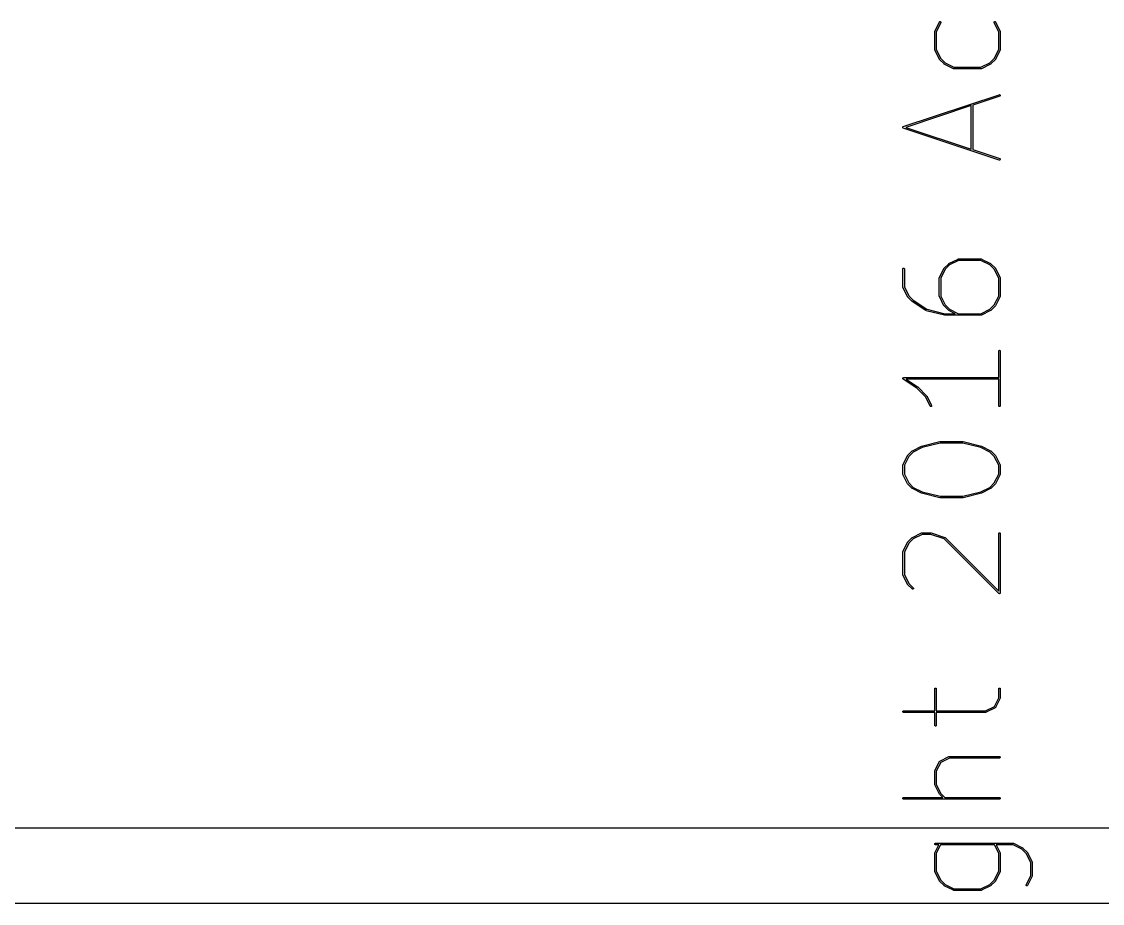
# Model space of a CAD drawing. Extents: x -0.1 to 56.4, y -14.9 to 17.1.
# Drawn here: x 14.262 to 15.694, y -0.05 to 1.118 of the extents above; entities that cross this region are included whole.
import ezdxf

# ---------------------------------------------------------------- set-up
doc = ezdxf.new("R2010")
doc.units = 0
doc.header["$MEASUREMENT"] = 0
doc.layers.add('BLACK', color=7, linetype='CONTINUOUS')

msp = doc.modelspace()

# ---------------------------------------------------------------- linework, layer by layer
at = {"layer": 'Black'}
for p, q in [((15.4719, 1.10561), (15.4779, 1.11771)), ((15.4797, 1.11681), (15.4738, 1.10493)), ((15.4779, 1.11771), (15.4781, 1.11799)), ((15.4781, 1.11799), (15.4784, 1.11818)), ((15.4784, 1.11818), (15.4788, 1.11826)), ((15.4788, 1.11826), (15.4791, 1.11822)), ((15.4791, 1.11822), (15.4794, 1.11806)), ((15.4794, 1.11806), (15.4797, 1.11781)), ((15.4797, 1.11781), (15.4798, 1.11749)), ((15.4798, 1.11715), (15.4797, 1.11681)), ((15.4798, 1.11749), (15.4798, 1.11715)), ((15.5504, 1.11749), (15.5506, 1.11781)), ((15.5504, 1.11715), (15.5504, 1.11749)), ((15.5505, 1.11681), (15.5504, 1.11715)), ((15.5565, 1.10493), (15.5505, 1.11681)), ((15.5506, 1.11781), (15.5508, 1.11806)), ((15.5508, 1.11806), (15.5511, 1.11822)), ((15.5511, 1.11822), (15.5515, 1.11826)), ((15.5515, 1.11826), (15.5518, 1.11818)), ((15.5518, 1.11818), (15.5521, 1.11799)), ((15.5521, 1.11799), (15.5523, 1.11771)), ((15.5523, 1.11771), (15.5583, 1.10561)), ((15.4718, 1.10551), (15.4719, 1.10556)), ((15.4718, 1.10539), (15.4718, 1.10551)), ((15.4718, 1.10528), (15.4718, 1.10539)), ((15.4718, 1.10522), (15.4718, 1.10528)), ((15.4718, 1.10516), (15.4718, 1.10522)), ((15.4718, 1.08098), (15.4718, 1.10516)), ((15.4719, 1.10556), (15.4719, 1.10561)), ((15.4738, 1.10493), (15.4738, 1.08121)), ((15.5565, 1.08121), (15.5565, 1.10493)), ((15.5583, 1.10561), (15.5584, 1.10556)), ((15.5584, 1.10556), (15.5584, 1.10551)), ((15.5584, 1.10551), (15.5584, 1.10539)), ((15.5584, 1.10539), (15.5584, 1.10528)), ((15.5584, 1.10528), (15.5584, 1.10522)), ((15.5584, 1.10522), (15.5585, 1.10516)), ((15.5585, 1.10516), (15.5585, 1.08098)), ((15.4718, 1.08092), (15.4718, 1.08098)), ((15.4718, 1.08086), (15.4718, 1.08092)), ((15.4718, 1.08075), (15.4718, 1.08086)), ((15.4718, 1.08063), (15.4718, 1.08075)), ((15.4719, 1.08058), (15.4718, 1.08063)), ((15.4719, 1.08053), (15.4719, 1.08058)), ((15.4779, 1.06843), (15.4719, 1.08053)), ((15.4738, 1.08121), (15.4797, 1.06947)), ((15.5506, 1.06947), (15.5565, 1.08121)), ((15.5583, 1.08053), (15.5523, 1.06843)), ((15.5584, 1.08058), (15.5583, 1.08053)), ((15.5585, 1.08098), (15.5584, 1.08092)), ((15.5584, 1.08092), (15.5584, 1.08086)), ((15.5584, 1.08086), (15.5584, 1.08075)), ((15.5584, 1.08075), (15.5584, 1.08063)), ((15.5584, 1.08063), (15.5584, 1.08058)), ((15.478, 1.0683), (15.4779, 1.06843)), ((15.4781, 1.06817), (15.478, 1.0683)), ((15.4842, 1.06212), (15.4781, 1.06817)), ((15.4797, 1.06947), (15.4855, 1.06365)), ((15.4843, 1.06203), (15.4842, 1.06212)), ((15.4844, 1.06194), (15.4843, 1.06203)), ((15.4965, 1.05589), (15.4844, 1.06194)), ((15.4855, 1.06365), (15.4972, 1.05778)), ((15.533, 1.05778), (15.5448, 1.06365)), ((15.5458, 1.06192), (15.5337, 1.05589)), ((15.5448, 1.06365), (15.5506, 1.06947)), ((15.5459, 1.06202), (15.5458, 1.06194)), ((15.5458, 1.06194), (15.5458, 1.06193)), ((15.5458, 1.06193), (15.5458, 1.06193)), ((15.5458, 1.06193), (15.5458, 1.06192)), ((15.5461, 1.06212), (15.5459, 1.06202)), ((15.5521, 1.06817), (15.5461, 1.06212)), ((15.5522, 1.06831), (15.5521, 1.06817)), ((15.5523, 1.06843), (15.5522, 1.06831)), ((15.4966, 1.05587), (15.4965, 1.05589)), ((15.4966, 1.05584), (15.4966, 1.05587)), ((15.4967, 1.05582), (15.4966, 1.05584)), ((15.4969, 1.05579), (15.4967, 1.05582)), ((15.497, 1.05578), (15.4969, 1.05579)), ((15.4969, 1.05579), (15.4969, 1.05579)), ((15.5333, 1.05578), (15.497, 1.05578)), ((15.4972, 1.05778), (15.533, 1.05778)), ((15.5334, 1.05579), (15.5333, 1.05579)), ((15.5333, 1.05579), (15.5333, 1.05578)), ((15.5335, 1.05582), (15.5334, 1.05579)), ((15.5336, 1.05584), (15.5335, 1.05582)), ((15.5337, 1.05587), (15.5336, 1.05584)), ((15.5337, 1.05589), (15.5337, 1.05587)), ((15.4301, 0.979115), (15.5571, 1.02145)), ((15.5578, 1.01955), (15.5222, 1.00768)), ((15.5571, 1.02145), (15.5575, 1.0215)), ((15.5575, 1.0215), (15.5578, 1.02143)), ((15.5578, 1.02143), (15.5581, 1.02125)), ((15.5581, 1.01971), (15.5578, 1.01955)), ((15.5581, 1.02125), (15.5583, 1.02098)), ((15.5583, 1.01998), (15.5581, 1.01971)), ((15.5583, 1.02098), (15.5584, 1.02065)), ((15.5584, 1.0203), (15.5583, 1.01998)), ((15.5584, 1.02065), (15.5584, 1.0203)), ((15.5202, 1.00702), (15.4336, 0.978166)), ((15.5202, 0.949315), (15.5202, 1.00702)), ((15.5222, 1.00768), (15.5222, 0.948648)), ((15.4295, 0.978506), (15.4296, 0.978643)), ((15.4295, 0.978366), (15.4295, 0.978506)), ((15.4295, 0.978337), (15.4295, 0.978366)), ((15.4295, 0.978312), (15.4295, 0.978337)), ((15.4295, 0.978166), (15.4295, 0.978312)), ((15.4295, 0.97802), (15.4295, 0.978166)), ((15.4295, 0.977995), (15.4295, 0.97802)), ((15.4295, 0.977966), (15.4295, 0.977995)), ((15.4295, 0.977826), (15.4295, 0.977966)), ((15.4296, 0.977689), (15.4295, 0.977826)), ((15.4296, 0.978689), (15.4297, 0.978804)), ((15.4296, 0.978665), (15.4296, 0.978689)), ((15.4296, 0.978643), (15.4296, 0.978665)), ((15.4296, 0.977667), (15.4296, 0.977689)), ((15.4296, 0.977643), (15.4296, 0.977667)), ((15.4297, 0.977528), (15.4296, 0.977643)), ((15.4297, 0.978804), (15.4298, 0.978914)), ((15.4298, 0.977418), (15.4297, 0.977528)), ((15.4298, 0.97895), (15.43, 0.979024)), ((15.4298, 0.978927), (15.4298, 0.97895)), ((15.4298, 0.978914), (15.4298, 0.978927)), ((15.4298, 0.977405), (15.4298, 0.977418)), ((15.4298, 0.977382), (15.4298, 0.977405)), ((15.43, 0.977308), (15.4298, 0.977382)), ((15.43, 0.979024), (15.4301, 0.979096)), ((15.4301, 0.977236), (15.43, 0.977308)), ((15.4301, 0.979102), (15.4301, 0.979115)), ((15.4301, 0.979096), (15.4301, 0.979102)), ((15.4301, 0.97723), (15.4301, 0.977236)), ((15.4301, 0.977217), (15.4301, 0.97723)), ((15.5571, 0.934883), (15.4301, 0.977217)), ((15.4336, 0.978166), (15.5202, 0.949315)), ((15.5222, 0.948648), (15.5578, 0.936781)), ((15.5575, 0.934832), (15.5571, 0.934883)), ((15.5578, 0.934902), (15.5575, 0.934832)), ((15.5578, 0.936781), (15.5581, 0.936616)), ((15.5581, 0.935084), (15.5578, 0.934902)), ((15.5581, 0.936616), (15.5583, 0.936355)), ((15.5583, 0.935355), (15.5581, 0.935084)), ((15.5583, 0.936355), (15.5584, 0.936032)), ((15.5584, 0.935686), (15.5583, 0.935355)), ((15.5584, 0.936032), (15.5584, 0.935686)), ((15.4905, 0.797631), (15.5026, 0.803679)), ((15.5033, 0.801785), (15.4915, 0.795916)), ((15.5026, 0.803695), (15.5027, 0.803725)), ((15.5026, 0.803679), (15.5026, 0.803695)), ((15.5027, 0.803725), (15.5028, 0.803745)), ((15.5028, 0.803745), (15.5029, 0.803779)), ((15.5029, 0.803779), (15.503, 0.803775)), ((15.503, 0.803775), (15.503, 0.803785)), ((15.503, 0.803785), (15.5333, 0.803785)), ((15.533, 0.801785), (15.5033, 0.801785)), ((15.5448, 0.795916), (15.533, 0.801785)), ((15.5333, 0.803785), (15.5333, 0.803775)), ((15.5333, 0.803775), (15.5334, 0.803779)), ((15.5334, 0.803779), (15.5335, 0.803745)), ((15.5335, 0.803745), (15.5336, 0.803725)), ((15.5336, 0.803725), (15.5337, 0.803695)), ((15.5337, 0.803695), (15.5337, 0.803679)), ((15.5337, 0.803679), (15.5458, 0.797645)), ((15.4295, 0.791032), (15.4297, 0.791333)), ((15.4295, 0.79069), (15.4295, 0.791032)), ((15.4295, 0.766499), (15.4295, 0.79069)), ((15.4297, 0.791333), (15.43, 0.791556)), ((15.43, 0.791556), (15.4303, 0.791675)), ((15.4303, 0.791675), (15.4306, 0.791675)), ((15.4306, 0.791675), (15.431, 0.791556)), ((15.431, 0.791556), (15.4312, 0.791333)), ((15.4312, 0.791333), (15.4314, 0.791032)), ((15.4314, 0.791032), (15.4315, 0.79069)), ((15.4315, 0.79069), (15.4315, 0.766734)), ((15.4779, 0.779041), (15.484, 0.791137)), ((15.4857, 0.790099), (15.4798, 0.778359)), ((15.484, 0.791137), (15.4841, 0.791275)), ((15.4841, 0.791275), (15.4842, 0.791397)), ((15.4842, 0.791419), (15.4902, 0.797444)), ((15.4842, 0.791417), (15.4842, 0.791419)), ((15.4842, 0.791413), (15.4842, 0.791417)), ((15.4842, 0.791397), (15.4842, 0.791413)), ((15.4915, 0.795916), (15.4857, 0.790099)), ((15.4902, 0.797444), (15.4904, 0.797537)), ((15.4904, 0.797537), (15.4905, 0.797631)), ((15.5506, 0.790097), (15.5448, 0.795916)), ((15.5458, 0.797645), (15.5458, 0.797644)), ((15.5458, 0.797644), (15.5458, 0.797641)), ((15.5458, 0.797641), (15.5458, 0.797631)), ((15.5458, 0.797631), (15.5459, 0.797547)), ((15.5459, 0.797547), (15.5461, 0.797444)), ((15.5461, 0.797444), (15.5521, 0.791397)), ((15.5565, 0.778357), (15.5506, 0.790097)), ((15.5521, 0.791397), (15.5522, 0.791265)), ((15.5522, 0.791265), (15.5523, 0.791137)), ((15.5523, 0.791137), (15.5583, 0.779041)), ((15.4778, 0.778708), (15.4779, 0.77882)), ((15.4778, 0.778649), (15.4778, 0.778708)), ((15.4778, 0.778594), (15.4778, 0.778649)), ((15.4778, 0.754404), (15.4778, 0.778594)), ((15.4779, 0.778988), (15.4779, 0.779041)), ((15.4779, 0.778936), (15.4779, 0.778988)), ((15.4779, 0.77882), (15.4779, 0.778936)), ((15.4798, 0.778359), (15.4798, 0.754639)), ((15.5565, 0.754641), (15.5565, 0.778357)), ((15.5583, 0.779041), (15.5584, 0.778988)), ((15.5584, 0.778988), (15.5584, 0.778936)), ((15.5584, 0.778936), (15.5584, 0.778822)), ((15.5584, 0.778822), (15.5584, 0.778709)), ((15.5584, 0.778709), (15.5584, 0.778649)), ((15.5584, 0.778649), (15.5585, 0.778594)), ((15.5585, 0.778594), (15.5585, 0.754404)), ((15.4295, 0.766444), (15.4295, 0.766499)), ((15.4295, 0.766384), (15.4295, 0.766444)), ((15.4295, 0.766271), (15.4295, 0.766384)), ((15.4295, 0.766157), (15.4295, 0.766271)), ((15.4295, 0.766105), (15.4295, 0.766157)), ((15.4296, 0.766052), (15.4295, 0.766105)), ((15.4356, 0.753985), (15.4296, 0.766052)), ((15.4315, 0.766734), (15.4373, 0.754997)), ((15.4356, 0.753981), (15.4356, 0.753985)), ((15.4356, 0.753976), (15.4356, 0.753981)), ((15.4356, 0.753957), (15.4356, 0.753976)), ((15.4357, 0.753853), (15.4356, 0.753957)), ((15.4358, 0.753697), (15.4357, 0.753853)), ((15.4418, 0.747649), (15.4358, 0.753697)), ((15.4373, 0.754997), (15.4432, 0.749134)), ((15.4419, 0.747593), (15.4418, 0.747649)), ((15.442, 0.747524), (15.4419, 0.747593)), ((15.4601, 0.735433), (15.442, 0.747524)), ((15.4432, 0.749134), (15.4611, 0.737189)), ((15.4778, 0.754349), (15.4778, 0.754404)), ((15.4778, 0.754289), (15.4778, 0.754349)), ((15.4779, 0.754176), (15.4778, 0.754289)), ((15.4779, 0.754062), (15.4779, 0.754176)), ((15.4779, 0.75401), (15.4779, 0.754062)), ((15.4779, 0.753957), (15.4779, 0.75401)), ((15.484, 0.74189), (15.4779, 0.753957)), ((15.4798, 0.754639), (15.4857, 0.742902)), ((15.5506, 0.742902), (15.5565, 0.754641)), ((15.5583, 0.753956), (15.5523, 0.741862)), ((15.5584, 0.754011), (15.5583, 0.753956)), ((15.5585, 0.754404), (15.5584, 0.754349)), ((15.5584, 0.754349), (15.5584, 0.754289)), ((15.5584, 0.754289), (15.5584, 0.754175)), ((15.5584, 0.754175), (15.5584, 0.754062)), ((15.5584, 0.754062), (15.5584, 0.754011)), ((15.4601, 0.735432), (15.4601, 0.735433)), ((15.4601, 0.735431), (15.4601, 0.735432)), ((15.4601, 0.735429), (15.4601, 0.735431)), ((15.4603, 0.735355), (15.4601, 0.735429)), ((15.4604, 0.735291), (15.4603, 0.735355)), ((15.4604, 0.73529), (15.4604, 0.735291)), ((15.4605, 0.735289), (15.4604, 0.73529)), ((15.4846, 0.729243), (15.4605, 0.735289)), ((15.4605, 0.735289), (15.4605, 0.735289)), ((15.4611, 0.737189), (15.485, 0.731213)), ((15.484, 0.741886), (15.484, 0.74189)), ((15.484, 0.741881), (15.484, 0.741886)), ((15.484, 0.741862), (15.484, 0.741881)), ((15.4841, 0.741758), (15.484, 0.741862)), ((15.4842, 0.741602), (15.4841, 0.741758)), ((15.4902, 0.735554), (15.4842, 0.741602)), ((15.485, 0.731213), (15.4988, 0.731213)), ((15.4857, 0.742902), (15.4915, 0.737082)), ((15.4904, 0.735461), (15.4902, 0.735554)), ((15.4905, 0.735367), (15.4904, 0.735461)), ((15.4988, 0.731213), (15.4905, 0.735367)), ((15.4915, 0.737082), (15.5033, 0.731213)), ((15.5033, 0.731213), (15.533, 0.731213)), ((15.533, 0.731213), (15.5448, 0.737082)), ((15.5458, 0.735353), (15.5337, 0.729319)), ((15.5448, 0.737082), (15.5506, 0.742902)), ((15.5459, 0.735451), (15.5458, 0.735367)), ((15.5458, 0.735367), (15.5458, 0.735357)), ((15.5458, 0.735357), (15.5458, 0.735354)), ((15.5458, 0.735354), (15.5458, 0.735353)), ((15.5461, 0.735554), (15.5459, 0.735451)), ((15.5521, 0.741602), (15.5461, 0.735554)), ((15.5522, 0.741734), (15.5521, 0.741602)), ((15.5523, 0.741862), (15.5522, 0.741734)), ((15.4848, 0.729234), (15.4846, 0.729243)), ((15.4849, 0.729213), (15.4848, 0.729234)), ((15.5333, 0.729213), (15.4849, 0.729213)), ((15.5334, 0.729219), (15.5333, 0.729223)), ((15.5333, 0.729223), (15.5333, 0.729213)), ((15.5335, 0.729253), (15.5334, 0.729219)), ((15.5336, 0.729273), (15.5335, 0.729253)), ((15.5337, 0.729303), (15.5336, 0.729273)), ((15.5337, 0.729319), (15.5337, 0.729303)), ((15.5565, 0.682175), (15.5567, 0.682476)), ((15.5565, 0.681833), (15.5565, 0.682175)), ((15.5565, 0.646547), (15.5565, 0.681833)), ((15.5567, 0.682476), (15.557, 0.682699)), ((15.557, 0.682699), (15.5573, 0.682818)), ((15.5573, 0.682818), (15.5576, 0.682818)), ((15.5576, 0.682818), (15.558, 0.682699)), ((15.558, 0.682699), (15.5582, 0.682476)), ((15.5582, 0.682476), (15.5584, 0.682175)), ((15.5584, 0.682175), (15.5585, 0.681833)), ((15.5585, 0.681833), (15.5585, 0.609261)), ((15.4295, 0.645949), (15.4296, 0.645996)), ((15.4295, 0.645833), (15.4295, 0.645949)), ((15.4295, 0.645721), (15.4295, 0.645833)), ((15.4295, 0.645665), (15.4295, 0.645721)), ((15.4295, 0.645611), (15.4295, 0.645665)), ((15.4295, 0.645493), (15.4295, 0.645611)), ((15.4295, 0.645373), (15.4295, 0.645493)), ((15.4295, 0.645321), (15.4295, 0.645373)), ((15.4295, 0.645266), (15.4295, 0.645321)), ((15.4295, 0.645158), (15.4295, 0.645266)), ((15.4296, 0.645047), (15.4295, 0.645158)), ((15.4296, 0.646047), (15.4297, 0.646138)), ((15.4296, 0.645996), (15.4296, 0.646047)), ((15.4296, 0.645005), (15.4296, 0.645047)), ((15.4296, 0.644955), (15.4296, 0.645005)), ((15.4297, 0.644872), (15.4296, 0.644955)), ((15.4297, 0.646238), (15.4298, 0.64627)), ((15.4297, 0.646138), (15.4297, 0.646238)), ((15.4298, 0.644781), (15.4297, 0.644872)), ((15.4298, 0.646313), (15.4299, 0.646375)), ((15.4298, 0.64627), (15.4298, 0.646313)), ((15.4299, 0.644753), (15.4298, 0.644781)), ((15.4299, 0.646375), (15.43, 0.646443)), ((15.4299, 0.644715), (15.4299, 0.644753)), ((15.448, 0.632674), (15.4299, 0.644715)), ((15.43, 0.646443), (15.4301, 0.646458)), ((15.4301, 0.646487), (15.4302, 0.646508)), ((15.4301, 0.646458), (15.4301, 0.646487)), ((15.4302, 0.646508), (15.4303, 0.646541)), ((15.4303, 0.646541), (15.4304, 0.646537)), ((15.4304, 0.646537), (15.4305, 0.646547)), ((15.4305, 0.646547), (15.5565, 0.646547)), ((15.5565, 0.644547), (15.4338, 0.644547)), ((15.4338, 0.644547), (15.4491, 0.634284)), ((15.5565, 0.609261), (15.5565, 0.644547)), ((15.4599, 0.620764), (15.448, 0.632674)), ((15.4491, 0.634284), (15.4492, 0.634216)), ((15.4492, 0.634216), (15.4493, 0.634159)), ((15.4493, 0.634159), (15.4614, 0.622064)), ((15.4658, 0.608814), (15.4599, 0.620764)), ((15.4614, 0.622064), (15.4615, 0.621918)), ((15.4615, 0.621918), (15.4616, 0.621804)), ((15.4616, 0.621804), (15.4616, 0.621785)), ((15.4616, 0.621785), (15.4616, 0.62178)), ((15.4616, 0.62178), (15.4616, 0.621776)), ((15.4616, 0.621776), (15.4676, 0.609708)), ((15.466, 0.608534), (15.4658, 0.608814)), ((15.4663, 0.608343), (15.466, 0.608534)), ((15.4667, 0.608263), (15.4663, 0.608343)), ((15.467, 0.608302), (15.4667, 0.608263)), ((15.4673, 0.608458), (15.467, 0.608302)), ((15.4676, 0.60871), (15.4673, 0.608458)), ((15.4676, 0.609708), (15.4677, 0.609375)), ((15.4677, 0.609028), (15.4676, 0.60871)), ((15.4677, 0.609375), (15.4677, 0.609028)), ((15.5565, 0.608919), (15.5565, 0.609261)), ((15.5567, 0.608618), (15.5565, 0.608919)), ((15.557, 0.608395), (15.5567, 0.608618)), ((15.5573, 0.608276), (15.557, 0.608395)), ((15.5576, 0.608276), (15.5573, 0.608276)), ((15.558, 0.608395), (15.5576, 0.608276)), ((15.5582, 0.608618), (15.558, 0.608395)), ((15.5584, 0.608919), (15.5582, 0.608618)), ((15.5585, 0.609261), (15.5584, 0.608919)), ((15.4544, 0.555803), (15.4786, 0.561851)), ((15.479, 0.559881), (15.455, 0.55389)), ((15.4786, 0.561851), (15.4787, 0.56186)), ((15.4787, 0.56186), (15.4788, 0.561881)), ((15.4788, 0.561881), (15.5091, 0.561881)), ((15.5089, 0.559881), (15.479, 0.559881)), ((15.5329, 0.553889), (15.5089, 0.559881)), ((15.5091, 0.561881), (15.5092, 0.56186)), ((15.5092, 0.56186), (15.5093, 0.561851)), ((15.5093, 0.561851), (15.5335, 0.555803)), ((15.4358, 0.543445), (15.4418, 0.549493)), ((15.4431, 0.547965), (15.4373, 0.542145)), ((15.4418, 0.549493), (15.442, 0.549586)), ((15.442, 0.549586), (15.4421, 0.54968)), ((15.4421, 0.54968), (15.4542, 0.555727)), ((15.455, 0.55389), (15.4431, 0.547965)), ((15.4542, 0.555727), (15.4543, 0.555759)), ((15.4543, 0.555759), (15.4544, 0.555803)), ((15.5448, 0.547964), (15.5329, 0.553889)), ((15.5335, 0.555803), (15.5336, 0.555758)), ((15.5336, 0.555758), (15.5337, 0.555727)), ((15.5337, 0.555727), (15.5458, 0.549681)), ((15.5506, 0.542145), (15.5448, 0.547964)), ((15.5458, 0.549681), (15.5459, 0.549585)), ((15.5459, 0.549585), (15.5461, 0.549493)), ((15.5461, 0.549493), (15.5521, 0.543445)), ((15.4295, 0.531037), (15.4296, 0.53109)), ((15.4295, 0.530985), (15.4295, 0.531037)), ((15.4295, 0.530871), (15.4295, 0.530985)), ((15.4295, 0.530758), (15.4295, 0.530871)), ((15.4295, 0.530698), (15.4295, 0.530758)), ((15.4295, 0.530643), (15.4295, 0.530698)), ((15.4295, 0.518548), (15.4295, 0.530643)), ((15.4296, 0.53109), (15.4356, 0.543157)), ((15.4373, 0.542145), (15.4315, 0.530408)), ((15.4315, 0.530408), (15.4315, 0.518783)), ((15.4356, 0.543185), (15.4357, 0.543299)), ((15.4356, 0.543166), (15.4356, 0.543185)), ((15.4356, 0.543161), (15.4356, 0.543166)), ((15.4356, 0.543157), (15.4356, 0.543161)), ((15.4357, 0.543299), (15.4358, 0.543445)), ((15.5565, 0.530406), (15.5506, 0.542145)), ((15.5521, 0.543445), (15.5522, 0.543313)), ((15.5522, 0.543313), (15.5523, 0.543185)), ((15.5523, 0.543185), (15.5583, 0.531091)), ((15.5565, 0.518785), (15.5565, 0.530406)), ((15.5583, 0.531091), (15.5584, 0.531036)), ((15.5584, 0.531036), (15.5584, 0.530985)), ((15.5584, 0.530985), (15.5584, 0.530872)), ((15.5584, 0.530872), (15.5584, 0.530758)), ((15.5584, 0.530758), (15.5584, 0.530698)), ((15.5584, 0.530698), (15.5585, 0.530643)), ((15.5585, 0.530643), (15.5585, 0.518548)), ((15.4295, 0.518493), (15.4295, 0.518548)), ((15.4295, 0.518434), (15.4295, 0.518493)), ((15.4295, 0.518322), (15.4295, 0.518434)), ((15.4295, 0.518206), (15.4295, 0.518322)), ((15.4295, 0.518154), (15.4295, 0.518206)), ((15.4296, 0.518101), (15.4295, 0.518154)), ((15.4356, 0.506005), (15.4296, 0.518101)), ((15.4315, 0.518783), (15.4373, 0.507043)), ((15.5506, 0.507045), (15.5565, 0.518785)), ((15.5583, 0.518101), (15.5523, 0.506005)), ((15.5584, 0.518154), (15.5583, 0.518101)), ((15.5585, 0.518548), (15.5584, 0.518493)), ((15.5584, 0.518493), (15.5584, 0.518433)), ((15.5584, 0.518433), (15.5584, 0.51832)), ((15.5584, 0.51832), (15.5584, 0.518206)), ((15.5584, 0.518206), (15.5584, 0.518154)), ((15.4357, 0.505867), (15.4356, 0.506005)), ((15.4358, 0.505745), (15.4357, 0.505867)), ((15.4358, 0.505729), (15.4358, 0.505745)), ((15.4358, 0.505725), (15.4358, 0.505729)), ((15.4358, 0.505723), (15.4358, 0.505725)), ((15.4418, 0.499698), (15.4358, 0.505723)), ((15.4373, 0.507043), (15.4431, 0.501226)), ((15.4431, 0.501226), (15.455, 0.495301)), ((15.5329, 0.4953), (15.5448, 0.501226)), ((15.5448, 0.501226), (15.5506, 0.507045)), ((15.5521, 0.505745), (15.5461, 0.499698)), ((15.5522, 0.505877), (15.5521, 0.505745)), ((15.5523, 0.506005), (15.5522, 0.505877)), ((15.442, 0.499605), (15.4418, 0.499698)), ((15.4421, 0.499511), (15.442, 0.499605)), ((15.4542, 0.493463), (15.4421, 0.499511)), ((15.4543, 0.493432), (15.4542, 0.493463)), ((15.4544, 0.493387), (15.4543, 0.493432)), ((15.4786, 0.487339), (15.4544, 0.493387)), ((15.455, 0.495301), (15.479, 0.489309)), ((15.4787, 0.48733), (15.4786, 0.487339)), ((15.4788, 0.487309), (15.4787, 0.48733)), ((15.5091, 0.487309), (15.4788, 0.487309)), ((15.479, 0.489309), (15.5089, 0.489309)), ((15.5089, 0.489309), (15.5329, 0.4953)), ((15.5092, 0.48733), (15.5091, 0.487309)), ((15.5093, 0.487339), (15.5092, 0.48733)), ((15.5335, 0.493387), (15.5093, 0.487339)), ((15.5336, 0.493432), (15.5335, 0.493387)), ((15.5337, 0.493463), (15.5336, 0.493432)), ((15.5458, 0.499497), (15.5337, 0.493463)), ((15.5459, 0.499595), (15.5458, 0.499511)), ((15.5458, 0.499511), (15.5458, 0.499501)), ((15.5458, 0.499501), (15.5458, 0.499498)), ((15.5458, 0.499498), (15.5458, 0.499497)), ((15.5461, 0.499698), (15.5459, 0.499595)), ((15.4358, 0.428563), (15.4418, 0.434588)), ((15.4431, 0.43306), (15.4373, 0.427243)), ((15.4418, 0.434588), (15.442, 0.434681)), ((15.442, 0.434681), (15.4421, 0.434775)), ((15.4421, 0.434775), (15.4542, 0.440823)), ((15.4549, 0.438929), (15.4431, 0.43306)), ((15.4542, 0.440839), (15.4543, 0.440869)), ((15.4542, 0.440823), (15.4542, 0.440839)), ((15.4543, 0.440869), (15.4544, 0.440889)), ((15.4544, 0.440889), (15.4545, 0.440923)), ((15.4545, 0.440923), (15.4546, 0.440919)), ((15.4546, 0.440919), (15.4546, 0.440929)), ((15.4546, 0.440929), (15.4667, 0.440929)), ((15.4666, 0.438929), (15.4549, 0.438929)), ((15.4843, 0.433007), (15.4666, 0.438929)), ((15.4667, 0.440929), (15.4667, 0.440929)), ((15.4667, 0.440929), (15.4669, 0.440903)), ((15.4669, 0.440903), (15.4671, 0.440878)), ((15.4671, 0.440878), (15.4852, 0.43483)), ((15.5567, 0.360603), (15.4843, 0.433007)), ((15.4852, 0.43483), (15.4852, 0.434803)), ((15.4852, 0.434803), (15.4853, 0.434788)), ((15.4853, 0.434788), (15.4854, 0.434719)), ((15.4854, 0.434719), (15.4855, 0.434664)), ((15.4855, 0.434664), (15.4855, 0.434621)), ((15.4855, 0.434621), (15.4856, 0.434588)), ((15.4856, 0.434588), (15.5565, 0.363724)), ((15.5565, 0.440271), (15.5567, 0.440572)), ((15.5565, 0.439929), (15.5565, 0.440271)), ((15.5565, 0.363724), (15.5565, 0.439929)), ((15.5567, 0.440572), (15.557, 0.440795)), ((15.557, 0.440795), (15.5573, 0.440914)), ((15.5573, 0.440914), (15.5576, 0.440914)), ((15.5576, 0.440914), (15.558, 0.440795)), ((15.558, 0.440795), (15.5582, 0.440572)), ((15.5582, 0.440572), (15.5584, 0.440271)), ((15.5584, 0.440271), (15.5585, 0.439929)), ((15.5585, 0.439929), (15.5585, 0.36131)), ((15.4295, 0.416132), (15.4296, 0.416185)), ((15.4295, 0.41608), (15.4295, 0.416132)), ((15.4295, 0.415964), (15.4295, 0.41608)), ((15.4295, 0.415852), (15.4295, 0.415964)), ((15.4295, 0.415793), (15.4295, 0.415852)), ((15.4295, 0.415738), (15.4295, 0.415793)), ((15.4295, 0.3855), (15.4295, 0.415738)), ((15.4296, 0.416185), (15.4356, 0.428281)), ((15.4373, 0.427243), (15.4315, 0.415503)), ((15.4315, 0.415503), (15.4315, 0.385735)), ((15.4356, 0.428281), (15.4357, 0.428419)), ((15.4357, 0.428419), (15.4358, 0.428541)), ((15.4358, 0.428561), (15.4358, 0.428563)), ((15.4358, 0.428557), (15.4358, 0.428561)), ((15.4358, 0.428541), (15.4358, 0.428557)), ((15.4295, 0.385445), (15.4295, 0.3855)), ((15.4295, 0.385385), (15.4295, 0.385445)), ((15.4295, 0.385272), (15.4295, 0.385385)), ((15.4295, 0.385158), (15.4295, 0.385272)), ((15.4295, 0.385106), (15.4295, 0.385158)), ((15.4296, 0.385053), (15.4295, 0.385106)), ((15.4356, 0.372986), (15.4296, 0.385053)), ((15.4315, 0.385735), (15.4373, 0.373998)), ((15.4356, 0.372982), (15.4356, 0.372986)), ((15.4356, 0.372977), (15.4356, 0.372982)), ((15.4356, 0.372958), (15.4356, 0.372977)), ((15.4357, 0.372854), (15.4356, 0.372958)), ((15.4358, 0.372698), (15.4357, 0.372854)), ((15.4418, 0.36665), (15.4358, 0.372698)), ((15.4373, 0.373998), (15.4433, 0.368064)), ((15.4421, 0.366451), (15.4418, 0.36665)), ((15.4425, 0.366361), (15.4421, 0.366451)), ((15.4428, 0.366391), (15.4425, 0.366361)), ((15.4431, 0.366538), (15.4428, 0.366391)), ((15.4434, 0.366784), (15.4431, 0.366538)), ((15.4433, 0.368064), (15.4435, 0.36778)), ((15.4435, 0.367098), (15.4434, 0.366784)), ((15.4435, 0.36778), (15.4435, 0.367444)), ((15.4435, 0.367444), (15.4435, 0.367098)), ((15.5569, 0.360527), (15.5567, 0.360603)), ((15.557, 0.360444), (15.5569, 0.360527)), ((15.557, 0.36043), (15.557, 0.360444)), ((15.557, 0.360403), (15.557, 0.36043)), ((15.5572, 0.360369), (15.557, 0.360403)), ((15.5573, 0.360325), (15.5572, 0.360369)), ((15.5574, 0.360314), (15.5573, 0.360325)), ((15.5573, 0.360325), (15.5573, 0.360325)), ((15.5575, 0.360325), (15.5574, 0.360314)), ((15.5576, 0.360325), (15.5575, 0.360325)), ((15.5577, 0.36034), (15.5576, 0.360325)), ((15.5578, 0.360401), (15.5577, 0.360344)), ((15.5577, 0.360344), (15.5577, 0.36034)), ((15.558, 0.360444), (15.5578, 0.360401)), ((15.5581, 0.360589), (15.558, 0.36049)), ((15.558, 0.36049), (15.558, 0.36047)), ((15.558, 0.36047), (15.558, 0.360444)), ((15.5582, 0.360667), (15.5581, 0.360589)), ((15.5583, 0.360736), (15.5582, 0.360703)), ((15.5582, 0.360703), (15.5582, 0.360667)), ((15.5584, 0.360968), (15.5583, 0.360859)), ((15.5583, 0.360859), (15.5583, 0.360736)), ((15.5585, 0.36131), (15.5584, 0.36118)), ((15.5584, 0.36118), (15.5584, 0.361051)), ((15.5584, 0.361051), (15.5584, 0.361011)), ((15.5584, 0.361011), (15.5584, 0.360968)), ((15.4718, 0.234652), (15.472, 0.234953)), ((15.4718, 0.23431), (15.4718, 0.234652)), ((15.4718, 0.205072), (15.4718, 0.23431)), ((15.472, 0.234953), (15.4723, 0.235176)), ((15.4723, 0.235176), (15.4726, 0.235295)), ((15.4726, 0.235295), (15.473, 0.235295)), ((15.473, 0.235295), (15.4733, 0.235176)), ((15.4733, 0.235176), (15.4736, 0.234953)), ((15.4736, 0.234953), (15.4737, 0.234652)), ((15.4737, 0.234652), (15.4738, 0.23431)), ((15.4738, 0.23431), (15.4738, 0.205072)), ((15.5565, 0.234652), (15.5567, 0.234953)), ((15.5565, 0.23431), (15.5565, 0.234652)), ((15.5565, 0.222452), (15.5565, 0.23431)), ((15.5567, 0.234953), (15.557, 0.235176)), ((15.557, 0.235176), (15.5573, 0.235295)), ((15.5573, 0.235295), (15.5576, 0.235295)), ((15.5576, 0.235295), (15.558, 0.235176)), ((15.558, 0.235176), (15.5582, 0.234953)), ((15.5582, 0.234953), (15.5584, 0.234652)), ((15.5584, 0.234652), (15.5585, 0.23431)), ((15.5585, 0.23431), (15.5585, 0.222215)), ((15.5507, 0.210865), (15.5565, 0.222452)), ((15.5583, 0.221767), (15.5523, 0.209673)), ((15.5584, 0.221822), (15.5583, 0.221767)), ((15.5585, 0.222215), (15.5584, 0.22216)), ((15.5584, 0.22216), (15.5584, 0.2221)), ((15.5584, 0.2221), (15.5584, 0.221986)), ((15.5584, 0.221986), (15.5584, 0.221873)), ((15.5584, 0.221873), (15.5584, 0.221822)), ((15.4295, 0.204246), (15.4296, 0.204572)), ((15.4295, 0.203898), (15.4295, 0.204246)), ((15.4296, 0.203572), (15.4295, 0.203898)), ((15.4296, 0.204572), (15.4298, 0.204838)), ((15.4298, 0.203306), (15.4296, 0.203572)), ((15.4298, 0.204838), (15.4301, 0.205012)), ((15.4301, 0.203132), (15.4298, 0.203306)), ((15.4301, 0.205012), (15.4305, 0.205072)), ((15.4305, 0.203072), (15.4301, 0.203132)), ((15.4305, 0.205072), (15.4718, 0.205072)), ((15.4718, 0.203072), (15.4305, 0.203072)), ((15.4718, 0.185929), (15.4718, 0.203072)), ((15.4738, 0.205072), (15.5391, 0.205072)), ((15.5393, 0.203072), (15.4738, 0.203072)), ((15.4738, 0.203072), (15.4738, 0.185929)), ((15.5391, 0.205072), (15.5507, 0.210865)), ((15.5394, 0.203082), (15.5393, 0.203072)), ((15.5395, 0.203112), (15.5394, 0.203078)), ((15.5394, 0.203078), (15.5394, 0.203082)), ((15.5397, 0.203132), (15.5395, 0.203112)), ((15.5398, 0.203178), (15.5397, 0.203162)), ((15.5397, 0.203162), (15.5397, 0.203132)), ((15.5519, 0.209226), (15.5398, 0.203178)), ((15.552, 0.209308), (15.5519, 0.209226)), ((15.5521, 0.209394), (15.552, 0.209308)), ((15.5522, 0.209559), (15.5521, 0.209432)), ((15.5521, 0.209432), (15.5521, 0.209416)), ((15.5521, 0.209416), (15.5521, 0.209394)), ((15.5523, 0.209673), (15.5522, 0.209559)), ((15.4718, 0.185587), (15.4718, 0.185929)), ((15.472, 0.185286), (15.4718, 0.185587)), ((15.4723, 0.185063), (15.472, 0.185286)), ((15.4726, 0.184944), (15.4723, 0.185063)), ((15.473, 0.184944), (15.4726, 0.184944)), ((15.4733, 0.185063), (15.473, 0.184944)), ((15.4736, 0.185286), (15.4733, 0.185063)), ((15.4737, 0.185587), (15.4736, 0.185286)), ((15.4738, 0.185929), (15.4737, 0.185587)), ((15.4784, 0.138442), (15.4905, 0.144491)), ((15.4905, 0.144508), (15.4906, 0.144536)), ((15.4905, 0.144491), (15.4905, 0.144508)), ((15.4906, 0.144536), (15.4907, 0.144556)), ((15.4907, 0.144556), (15.4908, 0.14459)), ((15.4908, 0.14459), (15.4909, 0.144586)), ((15.4909, 0.144586), (15.4909, 0.144596)), ((15.4909, 0.144596), (15.5575, 0.144596)), ((15.5575, 0.144596), (15.5578, 0.144536)), ((15.5578, 0.144536), (15.5581, 0.144362)), ((15.5581, 0.144362), (15.5583, 0.144096)), ((15.5583, 0.144096), (15.5584, 0.14377)), ((15.5584, 0.143422), (15.5583, 0.143096)), ((15.5584, 0.14377), (15.5584, 0.143422)), ((15.4719, 0.1259), (15.4779, 0.137995)), ((15.4796, 0.136803), (15.4738, 0.125218)), ((15.4779, 0.137995), (15.478, 0.138113)), ((15.478, 0.138113), (15.4781, 0.138236)), ((15.4781, 0.138274), (15.4783, 0.138356)), ((15.4781, 0.138252), (15.4781, 0.138274)), ((15.4781, 0.138236), (15.4781, 0.138252)), ((15.4783, 0.138356), (15.4784, 0.138442)), ((15.4912, 0.142596), (15.4796, 0.136803)), ((15.5575, 0.142596), (15.4912, 0.142596)), ((15.5578, 0.142656), (15.5575, 0.142596)), ((15.5581, 0.14283), (15.5578, 0.142656)), ((15.5583, 0.143096), (15.5581, 0.14283)), ((15.4718, 0.125795), (15.4719, 0.125847)), ((15.4718, 0.125679), (15.4718, 0.125795)), ((15.4718, 0.125567), (15.4718, 0.125679)), ((15.4718, 0.125508), (15.4718, 0.125567)), ((15.4718, 0.125453), (15.4718, 0.125508)), ((15.4718, 0.10731), (15.4718, 0.125453)), ((15.4719, 0.125847), (15.4719, 0.1259)), ((15.4738, 0.125218), (15.4738, 0.107545)), ((15.4718, 0.107255), (15.4718, 0.10731)), ((15.4718, 0.107196), (15.4718, 0.107255)), ((15.4718, 0.107084), (15.4718, 0.107196)), ((15.4718, 0.106968), (15.4718, 0.107084)), ((15.4719, 0.106916), (15.4718, 0.106968)), ((15.4719, 0.106863), (15.4719, 0.106916)), ((15.4779, 0.094768), (15.4719, 0.106863)), ((15.4738, 0.107545), (15.4797, 0.095807)), ((15.4295, 0.089341), (15.4296, 0.089667)), ((15.4295, 0.088993), (15.4295, 0.089341)), ((15.4296, 0.088667), (15.4295, 0.088993)), ((15.4296, 0.089667), (15.4298, 0.089933)), ((15.4298, 0.088401), (15.4296, 0.088667)), ((15.4298, 0.089933), (15.4301, 0.090107)), ((15.4301, 0.088227), (15.4298, 0.088401)), ((15.4301, 0.090107), (15.4305, 0.090167)), ((15.4305, 0.088167), (15.4301, 0.088227)), ((15.4305, 0.090167), (15.4825, 0.090167)), ((15.5575, 0.088167), (15.4305, 0.088167)), ((15.478, 0.094638), (15.4779, 0.094768)), ((15.4781, 0.094508), (15.478, 0.094638)), ((15.4825, 0.090167), (15.4781, 0.094508)), ((15.4797, 0.095807), (15.4853, 0.090167)), ((15.4853, 0.090167), (15.5575, 0.090167)), ((15.5575, 0.090167), (15.5578, 0.090107)), ((15.5578, 0.088227), (15.5575, 0.088167)), ((15.5578, 0.090107), (15.5581, 0.089933)), ((15.5581, 0.088401), (15.5578, 0.088227)), ((15.5581, 0.089933), (15.5583, 0.089667)), ((15.5583, 0.088667), (15.5581, 0.088401)), ((15.5583, 0.089667), (15.5584, 0.089341)), ((15.5584, 0.088993), (15.5583, 0.088667)), ((15.5584, 0.089341), (15.5584, 0.088993)), ((0.05, 0.05), (22.75, 0.05)), ((15.4718, 0.028865), (15.4719, 0.029191)), ((15.4718, 0.028517), (15.4718, 0.028865)), ((15.4719, 0.029191), (15.4721, 0.029457)), ((15.4721, 0.029457), (15.4724, 0.029631)), ((15.4724, 0.029631), (15.4728, 0.029691)), ((15.4728, 0.029691), (15.5756, 0.029691)), ((15.5756, 0.029691), (15.5756, 0.029681)), ((15.5756, 0.029681), (15.5757, 0.029685)), ((15.5757, 0.029685), (15.5758, 0.029651)), ((15.5758, 0.029651), (15.5759, 0.029631)), ((15.5759, 0.029631), (15.576, 0.029601)), ((15.576, 0.029601), (15.576, 0.029585)), ((15.576, 0.029585), (15.5881, 0.023551)), ((15.4719, 0.028191), (15.4718, 0.028517)), ((15.4718, 0.016937), (15.4719, 0.016989)), ((15.4718, 0.016821), (15.4718, 0.016937)), ((15.4718, 0.016709), (15.4718, 0.016821)), ((15.4718, 0.01665), (15.4718, 0.016709)), ((15.4718, 0.016595), (15.4718, 0.01665)), ((15.4718, -0.007595), (15.4718, 0.016595)), ((15.4721, 0.027925), (15.4719, 0.028191)), ((15.4719, 0.017042), (15.4772, 0.027691)), ((15.4719, 0.016989), (15.4719, 0.017042)), ((15.4724, 0.027751), (15.4721, 0.027925)), ((15.4728, 0.027691), (15.4724, 0.027751)), ((15.4772, 0.027691), (15.4728, 0.027691)), ((15.4795, 0.027691), (15.4738, 0.01636)), ((15.4738, 0.01636), (15.4738, -0.00736)), ((15.5508, 0.027691), (15.4795, 0.027691)), ((15.5565, 0.016358), (15.5508, 0.027691)), ((15.5754, 0.027691), (15.553, 0.027691)), ((15.553, 0.027691), (15.5583, 0.017042)), ((15.5565, -0.007358), (15.5565, 0.016358)), ((15.5583, 0.017042), (15.5584, 0.016989)), ((15.5584, 0.016989), (15.5584, 0.016937)), ((15.5584, 0.016937), (15.5584, 0.016823)), ((15.5584, 0.016823), (15.5584, 0.01671)), ((15.5584, 0.01671), (15.5584, 0.01665)), ((15.5584, 0.01665), (15.5585, 0.016595)), ((15.5585, 0.016595), (15.5585, -0.007595)), ((15.5871, 0.021822), (15.5754, 0.027691)), ((15.5929, 0.016002), (15.5871, 0.021822)), ((15.5881, 0.023551), (15.5881, 0.02355)), ((15.5881, 0.02355), (15.5881, 0.023547)), ((15.5881, 0.023547), (15.5881, 0.023537)), ((15.5881, 0.023537), (15.5882, 0.023463)), ((15.5882, 0.023463), (15.5884, 0.02335)), ((15.5884, 0.02335), (15.5944, 0.017302)), ((15.5988, 0.004265), (15.5929, 0.016002)), ((15.5944, 0.017302), (15.5945, 0.01717)), ((15.5945, 0.01717), (15.5946, 0.017042)), ((15.5946, 0.017042), (15.6007, 0.004947)), ((15.5988, -0.013408), (15.5988, 0.004265)), ((15.6007, 0.004947), (15.6007, 0.004894)), ((15.6007, 0.004894), (15.6007, 0.004842)), ((15.6007, 0.004842), (15.6007, 0.004726)), ((15.6007, 0.004726), (15.6008, 0.004614)), ((15.6008, 0.004614), (15.6008, 0.004555)), ((15.6008, 0.004555), (15.6008, 0.0045)), ((15.6008, 0.0045), (15.6008, -0.013643)), ((15.4718, -0.00765), (15.4718, -0.007595)), ((15.4718, -0.007709), (15.4718, -0.00765)), ((15.4718, -0.007821), (15.4718, -0.007709)), ((15.4718, -0.007937), (15.4718, -0.007821)), ((15.4719, -0.007989), (15.4718, -0.007937)), ((15.4719, -0.008042), (15.4719, -0.007989)), ((15.4779, -0.020137), (15.4719, -0.008042)), ((15.4738, -0.00736), (15.4797, -0.019098)), ((15.5506, -0.019097), (15.5565, -0.007358)), ((15.5583, -0.008043), (15.5523, -0.020137)), ((15.5584, -0.007988), (15.5583, -0.008043)), ((15.5585, -0.007595), (15.5584, -0.00765)), ((15.5584, -0.00765), (15.5584, -0.00771)), ((15.5584, -0.00771), (15.5584, -0.007824)), ((15.5584, -0.007824), (15.5584, -0.007937)), ((15.5584, -0.007937), (15.5584, -0.007988)), ((15.5928, -0.025291), (15.5988, -0.013408)), ((15.6007, -0.01409), (15.5946, -0.026185)), ((15.6008, -0.013757), (15.6007, -0.013869)), ((15.6007, -0.013869), (15.6007, -0.013985)), ((15.6007, -0.013985), (15.6007, -0.014037)), ((15.6007, -0.014037), (15.6007, -0.01409)), ((15.6008, -0.013643), (15.6008, -0.013698)), ((15.6008, -0.013698), (15.6008, -0.013757)), ((15.478, -0.020267), (15.4779, -0.020137)), ((15.4781, -0.020397), (15.478, -0.020267)), ((15.4842, -0.026445), (15.4781, -0.020397)), ((15.4797, -0.019098), (15.4855, -0.024917)), ((15.4843, -0.026538), (15.4842, -0.026445)), ((15.4844, -0.026632), (15.4843, -0.026538)), ((15.4965, -0.03268), (15.4844, -0.026632)), ((15.4855, -0.024917), (15.4972, -0.030786)), ((15.533, -0.030786), (15.5448, -0.024917)), ((15.5458, -0.026646), (15.5337, -0.03268)), ((15.5448, -0.024917), (15.5506, -0.019097)), ((15.5459, -0.026548), (15.5458, -0.026632)), ((15.5458, -0.026632), (15.5458, -0.026642)), ((15.5458, -0.026642), (15.5458, -0.026645)), ((15.5458, -0.026645), (15.5458, -0.026646)), ((15.5461, -0.026445), (15.5459, -0.026548)), ((15.5521, -0.020397), (15.5461, -0.026445)), ((15.5522, -0.020265), (15.5521, -0.020397)), ((15.5523, -0.020137), (15.5522, -0.020265)), ((15.5927, -0.025623), (15.5928, -0.025291)), ((15.5928, -0.025971), (15.5927, -0.025623)), ((15.5929, -0.026289), (15.5928, -0.025971)), ((15.5931, -0.026541), (15.5929, -0.026289)), ((15.5935, -0.026697), (15.5931, -0.026541)), ((15.5938, -0.026736), (15.5935, -0.026697)), ((15.5941, -0.026656), (15.5938, -0.026736)), ((15.5944, -0.026464), (15.5941, -0.026656)), ((15.5946, -0.026185), (15.5944, -0.026464)), ((15.4966, -0.032696), (15.4965, -0.03268)), ((15.4966, -0.032726), (15.4966, -0.032696)), ((15.4967, -0.032746), (15.4966, -0.032726)), ((15.4969, -0.03278), (15.4967, -0.032746)), ((15.497, -0.032786), (15.4969, -0.032776)), ((15.4969, -0.032776), (15.4969, -0.03278)), ((15.5333, -0.032786), (15.497, -0.032786)), ((15.4972, -0.030786), (15.533, -0.030786)), ((15.5334, -0.03278), (15.5333, -0.032776)), ((15.5333, -0.032776), (15.5333, -0.032786)), ((15.5335, -0.032746), (15.5334, -0.03278)), ((15.5336, -0.032726), (15.5335, -0.032746)), ((15.5337, -0.032696), (15.5336, -0.032726)), ((15.5337, -0.03268), (15.5337, -0.032696)), ((22.8, -0.05), (0, -0.05))]:
    msp.add_line(p, q, dxfattribs=at)

doc.saveas('drawing.dxf')
